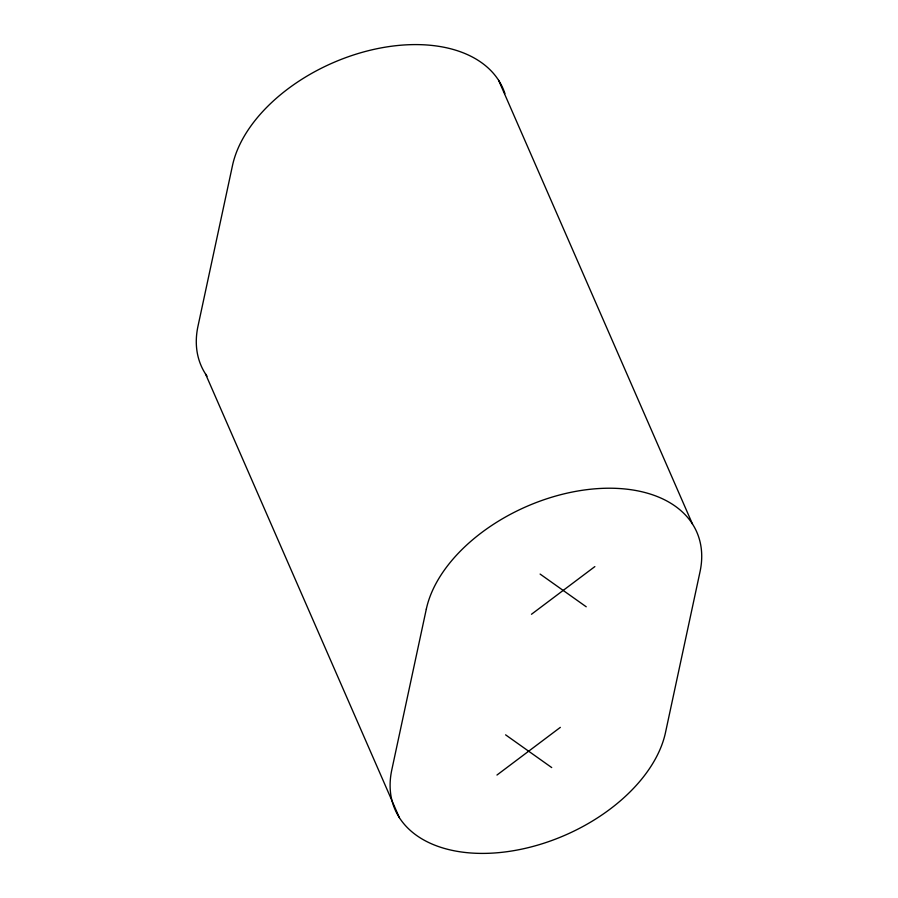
<?xml version="1.0" encoding="UTF-8"?>
<svg xmlns="http://www.w3.org/2000/svg" width="898" height="898" viewBox="0 0 898 898"><rect width="100%" height="100%" fill="white"/><g stroke="black" fill="none" stroke-linecap="round" stroke-linejoin="round"><path stroke-width="1.35" d="M531.481 614.266L594.858 566.593M496.964 775.041L560.341 727.369M540.113 574.069L586.226 606.79M505.596 734.845L551.709 767.565M498.648 80.382L692.47 524.017M205.53 373.983L399.352 817.618M207.023 376.195A145.802 91.551 -23.6 0 1 197.975 326.243L232.503 165.468A145.802 91.551 -23.6 0 1 365.834 51.343A145.802 91.551 -23.6 0 1 504.934 93.617M426.314 609.102L391.797 769.878A145.802 91.551 -23.6 0 0 507.078 851.686A145.802 91.551 -23.6 0 0 665.497 732.532L700.025 571.757A145.802 91.551 -23.6 0 0 584.744 489.938A145.802 91.551 -23.6 0 0 426.314 609.102"/></g></svg>
